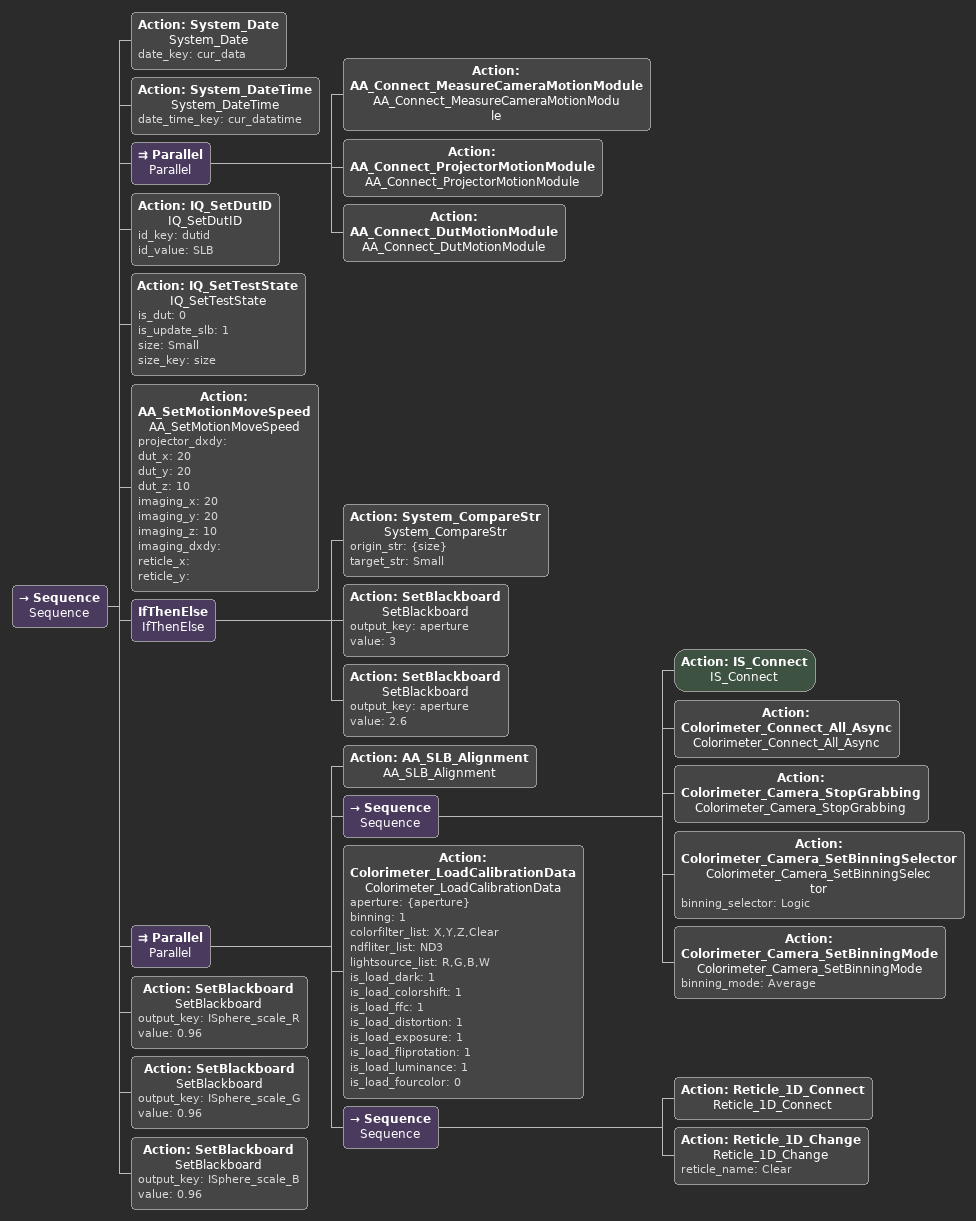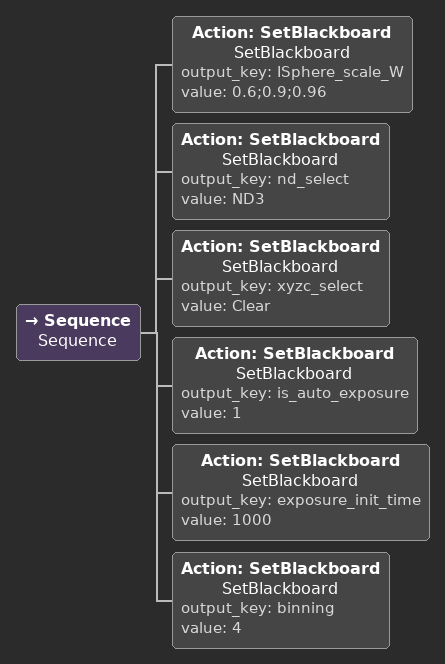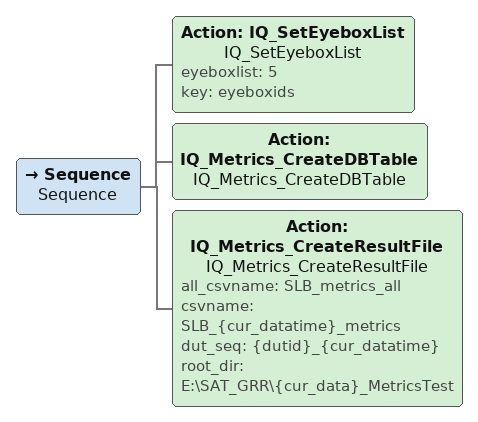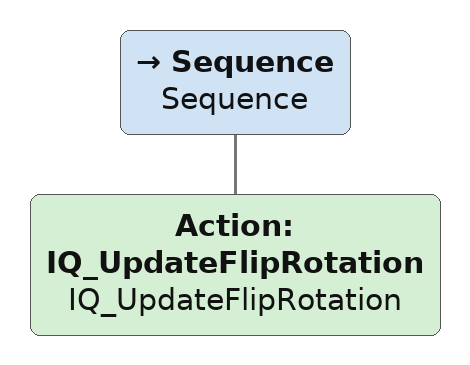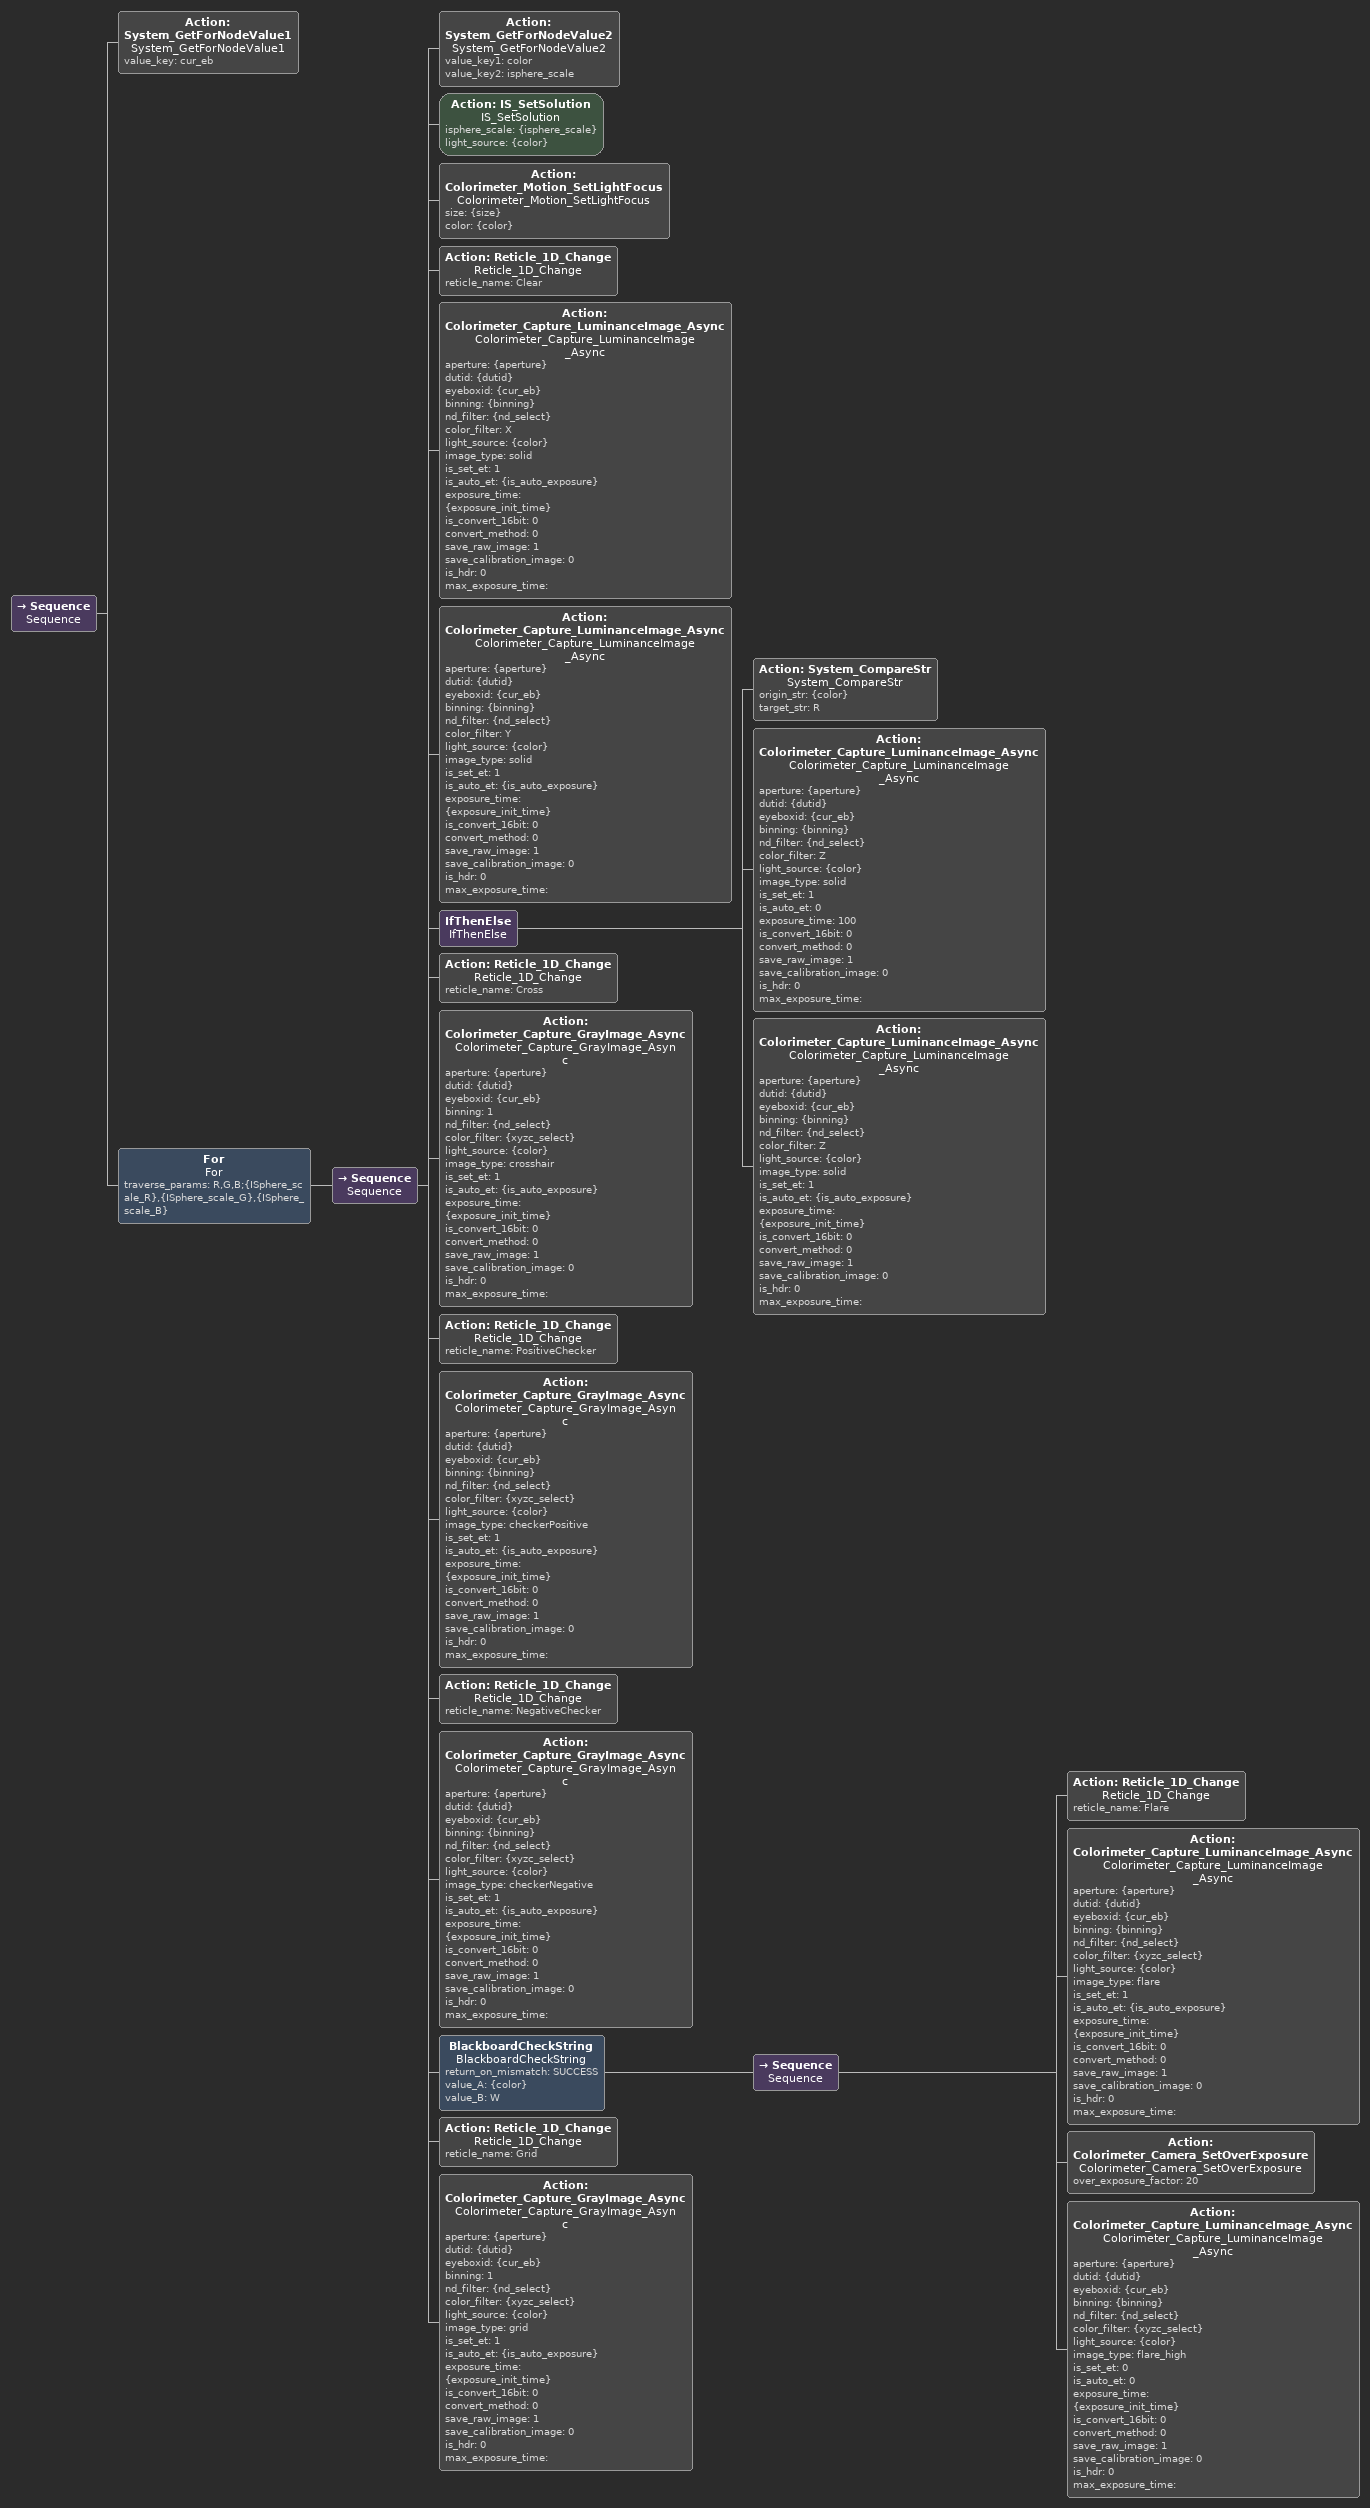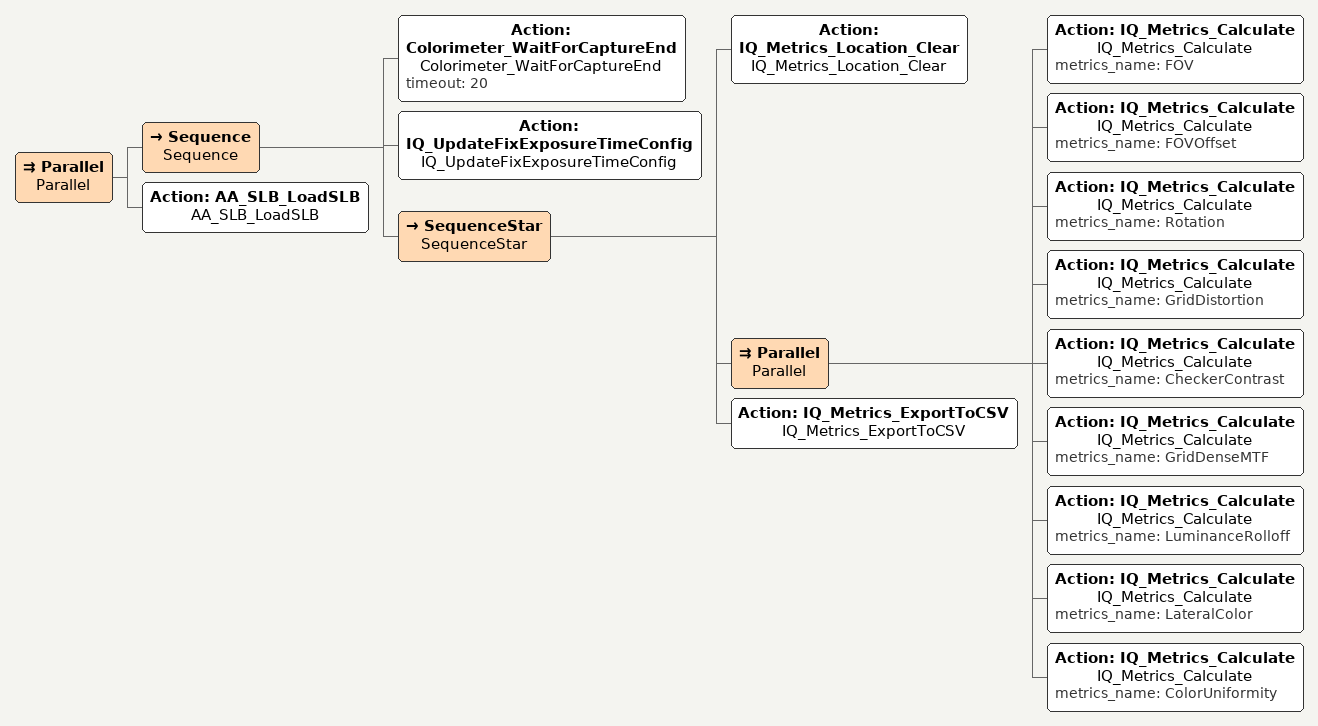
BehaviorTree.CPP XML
<Sequence name="Sequence">
 <!-- System Init -->
 <Action name="System_Date" ID="System_Date" date_key="cur_data"/>
 <Action name="System_DateTime" ID="System_DateTime" date_time_key="cur_datatime"/>
 <!--AA Devices Connect-->
 <Parallel name="Parallel">
  <Action name="AA_Connect_MeasureCameraMotionModule" ID="AA_Connect_MeasureCameraMotionModule"/>
  <Action name="AA_Connect_ProjectorMotionModule" ID="AA_Connect_ProjectorMotionModule"/>
  <Action name="AA_Connect_DutMotionModule" ID="AA_Connect_DutMotionModule"/>
 </Parallel>
 <!-- SLB Alignment Init-->
 <Action name="IQ_SetDutID" ID="IQ_SetDutID" id_key="dutid" id_value="SLB"/>
 <Action name="IQ_SetTestState" ID="IQ_SetTestState" is_dut="0" is_update_slb="1" size="Small" size_key="size"/>
 <Action name="AA_SetMotionMoveSpeed" ID="AA_SetMotionMoveSpeed" projector_dxdy="" dut_x="20" dut_y="20" dut_z="10" imaging_x="20" imaging_y="20" imaging_z="10" imaging_dxdy="" reticle_x="" reticle_y=""/>
 <IfThenElse name="IfThenElse">
  <Action name="System_CompareStr" ID="System_CompareStr" origin_str="{size}" target_str="Small"/>
  <Action name="SetBlackboard" ID="SetBlackboard" output_key="aperture" value="3"/>
  <Action name="SetBlackboard" ID="SetBlackboard" output_key="aperture" value="2.6"/>
 </IfThenElse>
 <!--Alignment SLB & IQ Devices Connect & Calibration Data Load-->
 <Parallel name="Parallel">
  <!--alignment slb-->
  <Action name="AA_SLB_Alignment" ID="AA_SLB_Alignment"/>
  <!--intergrating sphere & colorimeter connect and setting-->
  <Sequence name="Sequence">
   <Action name="IS_Connect" ID="IS_Connect"/>
   <Action name="Colorimeter_Connect_All_Async" ID="Colorimeter_Connect_All_Async"/>
   <Action name="Colorimeter_Camera_StopGrabbing" ID="Colorimeter_Camera_StopGrabbing"/>
   <Action name="Colorimeter_Camera_SetBinningSelector" ID="Colorimeter_Camera_SetBinningSelector" binning_selector="Logic"/>
   <Action name="Colorimeter_Camera_SetBinningMode" ID="Colorimeter_Camera_SetBinningMode" binning_mode="Average"/>
  </Sequence>
  <Action name="Colorimeter_LoadCalibrationData" ID="Colorimeter_LoadCalibrationData" aperture="{aperture}" binning="1" colorfilter_list="X,Y,Z,Clear" ndfliter_list="ND3" lightsource_list="R,G,B,W" is_load_dark="1" is_load_colorshift="1" is_load_ffc="1" is_load_distortion="1" is_load_exposure="1" is_load_fliprotation="1" is_load_luminance="1" is_load_fourcolor="0"/>
  <!--reticle connect and setting-->
  <Sequence name="Sequence">
   <Action name="Reticle_1D_Connect" ID="Reticle_1D_Connect"/>
   <Action name="Reticle_1D_Change" ID="Reticle_1D_Change" reticle_name="Clear"/>
  </Sequence>
 </Parallel>
 <!-- IQ Init-->
 <Action name="SetBlackboard" ID="SetBlackboard" output_key="ISphere_scale_R" value="0.96"/>
 <Action name="SetBlackboard" ID="SetBlackboard" output_key="ISphere_scale_G" value="0.96"/>
 <Action name="SetBlackboard" ID="SetBlackboard" output_key="ISphere_scale_B" value="0.96"/>
</Sequence>

<Sequence name="Sequence">
 <Action name="SetBlackboard" ID="SetBlackboard" output_key="ISphere_scale_W" value="0.6;0.9;0.96"/>
 <Action name="SetBlackboard" ID="SetBlackboard" output_key="nd_select" value="ND3"/>
 <Action name="SetBlackboard" ID="SetBlackboard" output_key="xyzc_select" value="Clear"/>
 <Action name="SetBlackboard" ID="SetBlackboard" output_key="is_auto_exposure" value="1"/>
 <Action name="SetBlackboard" ID="SetBlackboard" output_key="exposure_init_time" value="1000"/>
 <Action name="SetBlackboard" ID="SetBlackboard" output_key="binning" value="4"/>
</Sequence>

<Sequence name="Sequence">
 <Action name="IQ_SetEyeboxList" ID="IQ_SetEyeboxList" eyeboxlist="5" key="eyeboxids"/>
 <Action name="IQ_Metrics_CreateDBTable" ID="IQ_Metrics_CreateDBTable"/>
 <Action name="IQ_Metrics_CreateResultFile" ID="IQ_Metrics_CreateResultFile" all_csvname="SLB_metrics_all" csvname="SLB_{cur_datatime}_metrics" dut_seq="{dutid}_{cur_datatime}" root_dir="E:\SAT_GRR\{cur_data}_MetricsTest"/>
</Sequence>

<Sequence name="Sequence">
 <Action name="IQ_UpdateFlipRotation" ID="IQ_UpdateFlipRotation"/>
</Sequence>

<Sequence name="Sequence">
 <Action name="System_GetForNodeValue1" ID="System_GetForNodeValue1" value_key="cur_eb"/>
 <For name="For" traverse_params="R,G,B;{ISphere_scale_R},{ISphere_scale_G},{ISphere_scale_B}">
  <Sequence name="Sequence">
   <Action name="System_GetForNodeValue2" ID="System_GetForNodeValue2" value_key1="color" value_key2="isphere_scale"/>
   <Action name="IS_SetSolution" ID="IS_SetSolution" isphere_scale="{isphere_scale}" light_source="{color}"/>
   <Action name="Colorimeter_Motion_SetLightFocus" ID="Colorimeter_Motion_SetLightFocus" size="{size}" color="{color}"/>
   <!-- Clear Pattern (R&G&B&W) -->
   <Action name="Reticle_1D_Change" ID="Reticle_1D_Change" reticle_name="Clear"/>
   <Action name="Colorimeter_Capture_LuminanceImage_Async" ID="Colorimeter_Capture_LuminanceImage_Async" aperture="{aperture}" dutid="{dutid}" eyeboxid="{cur_eb}" binning="{binning}" nd_filter="{nd_select}" color_filter="X" light_source="{color}" image_type="solid" is_set_et="1" is_auto_et="{is_auto_exposure}" exposure_time="{exposure_init_time}" is_convert_16bit="0" convert_method="0" save_raw_image="1" save_calibration_image="0" is_hdr="0" max_exposure_time=""/>
   <Action name="Colorimeter_Capture_LuminanceImage_Async" ID="Colorimeter_Capture_LuminanceImage_Async" aperture="{aperture}" dutid="{dutid}" eyeboxid="{cur_eb}" binning="{binning}" nd_filter="{nd_select}" color_filter="Y" light_source="{color}" image_type="solid" is_set_et="1" is_auto_et="{is_auto_exposure}" exposure_time="{exposure_init_time}" is_convert_16bit="0" convert_method="0" save_raw_image="1" save_calibration_image="0" is_hdr="0" max_exposure_time=""/>
   <IfThenElse name="IfThenElse">
    <Action name="System_CompareStr" ID="System_CompareStr" origin_str="{color}" target_str="R"/>
    <Action name="Colorimeter_Capture_LuminanceImage_Async" ID="Colorimeter_Capture_LuminanceImage_Async" aperture="{aperture}" dutid="{dutid}" eyeboxid="{cur_eb}" binning="{binning}" nd_filter="{nd_select}" color_filter="Z" light_source="{color}" image_type="solid" is_set_et="1" is_auto_et="0" exposure_time="100" is_convert_16bit="0" convert_method="0" save_raw_image="1" save_calibration_image="0" is_hdr="0" max_exposure_time=""/>
    <Action name="Colorimeter_Capture_LuminanceImage_Async" ID="Colorimeter_Capture_LuminanceImage_Async" aperture="{aperture}" dutid="{dutid}" eyeboxid="{cur_eb}" binning="{binning}" nd_filter="{nd_select}" color_filter="Z" light_source="{color}" image_type="solid" is_set_et="1" is_auto_et="{is_auto_exposure}" exposure_time="{exposure_init_time}" is_convert_16bit="0" convert_method="0" save_raw_image="1" save_calibration_image="0" is_hdr="0" max_exposure_time=""/>
   </IfThenElse>
   <!-- Cross Pattern (R&G&B&W) -->
   <Action name="Reticle_1D_Change" ID="Reticle_1D_Change" reticle_name="Cross"/>
   <Action name="Colorimeter_Capture_GrayImage_Async" ID="Colorimeter_Capture_GrayImage_Async" aperture="{aperture}" dutid="{dutid}" eyeboxid="{cur_eb}" binning="1" nd_filter="{nd_select}" color_filter="{xyzc_select}" light_source="{color}" image_type="crosshair" is_set_et="1" is_auto_et="{is_auto_exposure}" exposure_time="{exposure_init_time}" is_convert_16bit="0" convert_method="0" save_raw_image="1" save_calibration_image="0" is_hdr="0" max_exposure_time=""/>
   <!-- PositiveChecker Pattern (R&G&B&W) -->
   <Action name="Reticle_1D_Change" ID="Reticle_1D_Change" reticle_name="PositiveChecker"/>
   <Action name="Colorimeter_Capture_GrayImage_Async" ID="Colorimeter_Capture_GrayImage_Async" aperture="{aperture}" dutid="{dutid}" eyeboxid="{cur_eb}" binning="{binning}" nd_filter="{nd_select}" color_filter="{xyzc_select}" light_source="{color}" image_type="checkerPositive" is_set_et="1" is_auto_et="{is_auto_exposure}" exposure_time="{exposure_init_time}" is_convert_16bit="0" convert_method="0" save_raw_image="1" save_calibration_image="0" is_hdr="0" max_exposure_time=""/>
   <!-- NegativeChecker Pattern (R&G&B&W) -->
   <Action name="Reticle_1D_Change" ID="Reticle_1D_Change" reticle_name="NegativeChecker"/>
   <Action name="Colorimeter_Capture_GrayImage_Async" ID="Colorimeter_Capture_GrayImage_Async" aperture="{aperture}" dutid="{dutid}" eyeboxid="{cur_eb}" binning="{binning}" nd_filter="{nd_select}" color_filter="{xyzc_select}" light_source="{color}" image_type="checkerNegative" is_set_et="1" is_auto_et="{is_auto_exposure}" exposure_time="{exposure_init_time}" is_convert_16bit="0" convert_method="0" save_raw_image="1" save_calibration_image="0" is_hdr="0" max_exposure_time=""/>
   <!--Flare Pattern (W) -->
   <BlackboardCheckString name="BlackboardCheckString" return_on_mismatch="SUCCESS" value_A="{color}" value_B="W">
    <Sequence name="Sequence">
     <Action name="Reticle_1D_Change" ID="Reticle_1D_Change" reticle_name="Flare"/>
     <Action name="Colorimeter_Capture_LuminanceImage_Async" ID="Colorimeter_Capture_LuminanceImage_Async" aperture="{aperture}" dutid="{dutid}" eyeboxid="{cur_eb}" binning="{binning}" nd_filter="{nd_select}" color_filter="{xyzc_select}" light_source="{color}" image_type="flare" is_set_et="1" is_auto_et="{is_auto_exposure}" exposure_time="{exposure_init_time}" is_convert_16bit="0" convert_method="0" save_raw_image="1" save_calibration_image="0" is_hdr="0" max_exposure_time=""/>
     <Action name="Colorimeter_Camera_SetOverExposure" ID="Colorimeter_Camera_SetOverExposure" over_exposure_factor="20"/>
     <Action name="Colorimeter_Capture_LuminanceImage_Async" ID="Colorimeter_Capture_LuminanceImage_Async" aperture="{aperture}" dutid="{dutid}" eyeboxid="{cur_eb}" binning="{binning}" nd_filter="{nd_select}" color_filter="{xyzc_select}" light_source="{color}" image_type="flare_high" is_set_et="0" is_auto_et="0" exposure_time="{exposure_init_time}" is_convert_16bit="0" convert_method="0" save_raw_image="1" save_calibration_image="0" is_hdr="0" max_exposure_time=""/>
    </Sequence>
   </BlackboardCheckString>
   <!-- Grid Pattern (R&G&B&W) -->
   <Action name="Reticle_1D_Change" ID="Reticle_1D_Change" reticle_name="Grid"/>
   <Action name="Colorimeter_Capture_GrayImage_Async" ID="Colorimeter_Capture_GrayImage_Async" aperture="{aperture}" dutid="{dutid}" eyeboxid="{cur_eb}" binning="1" nd_filter="{nd_select}" color_filter="{xyzc_select}" light_source="{color}" image_type="grid" is_set_et="1" is_auto_et="{is_auto_exposure}" exposure_time="{exposure_init_time}" is_convert_16bit="0" convert_method="0" save_raw_image="1" save_calibration_image="0" is_hdr="0" max_exposure_time=""/>
  </Sequence>
 </For>
</Sequence>

<Parallel name="Parallel">
 <Sequence name="Sequence">
  <Action name="Colorimeter_WaitForCaptureEnd" ID="Colorimeter_WaitForCaptureEnd" timeout="20"/>
  <Action name="IQ_UpdateFixExposureTimeConfig" ID="IQ_UpdateFixExposureTimeConfig"/>
  <SequenceStar name="SequenceStar">
   <Action name="IQ_Metrics_Location_Clear" ID="IQ_Metrics_Location_Clear"/>
   <Parallel name="Parallel">
    <Action name="IQ_Metrics_Calculate" ID="IQ_Metrics_Calculate" metrics_name="FOV"/>
    <Action name="IQ_Metrics_Calculate" ID="IQ_Metrics_Calculate" metrics_name="FOVOffset"/>
    <Action name="IQ_Metrics_Calculate" ID="IQ_Metrics_Calculate" metrics_name="Rotation"/>
    <Action name="IQ_Metrics_Calculate" ID="IQ_Metrics_Calculate" metrics_name="GridDistortion"/>
    <Action name="IQ_Metrics_Calculate" ID="IQ_Metrics_Calculate" metrics_name="CheckerContrast"/>
    <Action name="IQ_Metrics_Calculate" ID="IQ_Metrics_Calculate" metrics_name="GridDenseMTF"/>
    <Action name="IQ_Metrics_Calculate" ID="IQ_Metrics_Calculate" metrics_name="LuminanceRolloff"/>
    <Action name="IQ_Metrics_Calculate" ID="IQ_Metrics_Calculate" metrics_name="LateralColor"/>
    <Action name="IQ_Metrics_Calculate" ID="IQ_Metrics_Calculate" metrics_name="ColorUniformity"/>
   </Parallel>
   <Action name="IQ_Metrics_ExportToCSV" ID="IQ_Metrics_ExportToCSV"/>
  </SequenceStar>
 </Sequence>
 <Action name="AA_SLB_LoadSLB" ID="AA_SLB_LoadSLB"/>
</Parallel>
